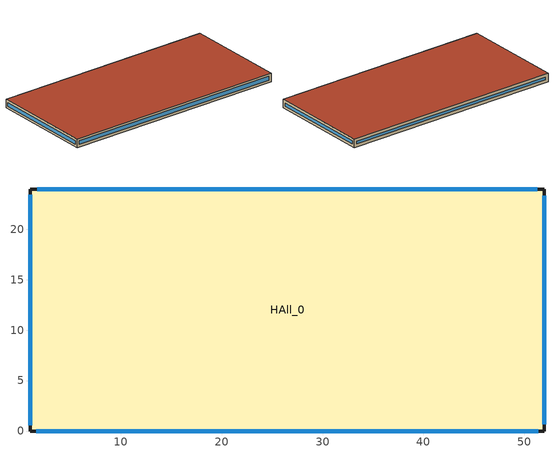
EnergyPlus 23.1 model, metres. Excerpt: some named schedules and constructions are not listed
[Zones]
HAll_0
 floor ground (HAll_0:f4UnderGroundSlabCF): 1,0 1,24 52,24 52,0 z0
 wall outside (90.1-2019 Nonresidential CZ 0 Exterior Wall (Mass)): 1,0 52,0 52,24 1,24 1,0 z0:2
 window (90.1-2019 Nonresidential CZ 0 Glazing (Operable)): 1.59,0 51.41,0 z0.59:1.41; 52,0.68 52,23.32 z0.68:1.32; 51.31,24 1.69,24 z0.69:1.31; 1,23.42 1,0.58 z0.58:1.42
 roof outside (90.1-2019 Nonresidential CZ 0 Exterior Roof (Mass)): 1,0 52,0 52,24 1,24 z2
[Schedule:Day:Hourly]
3a656448-95a9-49ab-9e9f-3191139ec07d: Fraction, 1, 1, 0, 0, 0, 1, 1, 0, 1, 1, 0, 0, 0, 0, 0, 0, 0, 0, 0, 0, 1, 1, 1, 1
2de7febb-f8e4-40e2-9304-cc2e12ae29ab: Fraction, 1, 1, 1, 1, 1, 1, 1, 0, 1, 1, 0, 0, 0, 0, 0, 0, 1, 0, 0, 0, 0, 0, 1, 1
757850a4-8c5e-4ad7-b16c-57593a05207e: Fraction, 1, 1, 1, 1, 1, 1, 1, 1, 1, 0, 1, 0, 0, 0, 1, 1, 1, 1, 1, 1, 1, 1, 0, 0
5e24adb2-226f-474c-8f8b-d0094dd9502b: Fraction, 0, 0, 0, 0, 0, 0, 0, 0, 0, 1, 0, 1, 1, 0, 1, 1, 1, 1, 1, 0, 1, 1, 1, 0
548a7005-5861-401c-abab-d5937afa4675: Fraction, 0, 0, 0, 0, 0, 0, 0, 0, 1, 1, 1, 0, 0, 0, 1, 1, 0, 0, 1, 1, 1, 1, 1, 0
4ac7ed8a-cf18-43a0-aa81-b6f8eee28d88: Fraction, 1, 1, 1, 1, 1, 1, 1, 1, 1, 1, 0, 1, 0, 0, 0, 1, 1, 1, 1, 1, 1, 1, 1, 1
cb2fb611-00d8-48c5-bf27-61ad9bc1692d: Fraction, 1, 0, 0, 0, 0, 0, 0, 0, 0, 1, 0, 0, 0, 0, 0, 1, 1, 1, 1, 0, 1, 0, 0, 0
77f1845d-cfbe-4205-90c8-20d9182ae57f: Fraction, 1, 1, 1, 1, 0, 0, 0, 0, 0, 0, 0, 1, 1, 1, 1, 1, 1, 1, 0, 1, 1, 1, 1, 1
376099fa-b616-4e19-a151-91b3869a745b: Fraction, 1, 0, 1, 1, 0, 1, 1, 0, 1, 1, 0, 0, 0, 1, 1, 0, 1, 1, 1, 1, 1, 1, 1, 1
d3da6b07-e64a-4ab8-b837-faa53a72d4e8: Fraction, 1, 1, 1, 1, 0, 0, 0, 0, 1, 1, 0, 0, 1, 1, 1, 1, 1, 1, 1, 1, 1, 1, 1, 1
361406bc-a798-464e-8405-4e25554082a6: Fraction, 1, 1, 1, 1, 1, 0, 1, 1, 1, 0, 1, 0, 0, 0, 0, 0, 1, 1, 1, 1, 1, 1, 1, 0
1d7bec97-ffff-4498-813a-ae6cc524ce62: Fraction, 0, 0, 0, 0, 0, 0, 0, 0, 1, 0, 0, 0, 0, 0, 0, 0, 1, 1, 1, 1, 1, 1, 1, 1
ddc44645-f37b-42ac-8a9a-1981767d5d17: Fraction, 1, 1, 1, 1, 1, 1, 1, 1, 1, 0, 0, 0, 0, 0, 0, 1, 1, 1, 1, 1, 1, 1, 1, 1
8e0741a0-23ef-4e4a-94f0-8a72e11ec431: Fraction, 1, 0, 1, 1, 0, 0, 0, 0, 1, 0, 0, 0, 0, 0, 0, 0, 0, 0, 1, 1, 1, 1, 1, 1
0ec07c2c-2114-45b6-9648-4f95cdbc3fe7: Fraction, 1, 1, 0, 0, 0, 0, 0, 0, 1, 1, 1, 1, 1, 0, 1, 0, 0, 1, 1, 1, 1, 1, 1, 1
a90b4690-1f3a-4d4a-a872-03389da2c31f: Fraction, 1, 1, 0, 0, 0, 0, 0, 0, 0, 0, 1, 1, 1, 1, 1, 1, 1, 1, 1, 1, 0, 1, 1, 1
466eb0e4-ce78-4b89-8eac-90b7f97bbc80: Fraction, 0, 0, 0, 0, 0, 1, 1, 1, 1, 1, 1, 0, 0, 0, 0, 0, 0, 1, 1, 1, 1, 1, 1, 1
a9b77701-a5de-4fdd-adf7-1f5051b3923e: Fraction, 1, 0, 0, 0, 0, 0, 0, 1, 1, 1, 1, 1, 1, 1, 1, 1, 0, 0, 0, 0, 0, 0, 0, 0
ea76ec7b-141b-4792-83da-26a650b2cd0c: Fraction, 1, 0, 1, 1, 0, 1, 1, 1, 1, 1, 1, 1, 0, 1, 1, 1, 1, 1, 1, 1, 1, 1, 1, 1
dd9d907f-f67f-4e22-9920-d795a2a4a7b9: Fraction, 1, 0, 0, 0, 0, 0, 0, 0, 0, 0, 1, 1, 1, 1, 1, 0, 0, 1, 1, 1, 1, 1, 1, 1
e7cbb47b-fbd4-414e-9c40-5d0a1c1ea421: Fraction, 0, 0, 0, 1, 0, 0, 0, 0, 1, 1, 0, 0, 0, 0, 0, 0, 0, 0, 1, 1, 1, 1, 1, 1
ace388e6-2f7c-4b6b-a894-e937cd7286c4: Fraction, 1, 0, 1, 1, 1, 1, 1, 1, 1, 1, 0, 1, 1, 1, 0, 0, 0, 0, 0, 1, 1, 1, 1, 0
1926be38-33b8-41b7-993f-ae304d4848cb: Fraction, 0, 0, 0, 0, 0, 1, 0, 0, 0, 1, 1, 1, 1, 0, 0, 1, 1, 1, 1, 1, 1, 1, 1, 0
9b697562-5be9-4262-af50-1932f8df3c4c: Fraction, 0, 0, 0, 0, 0, 0, 1, 1, 1, 1, 1, 0, 0, 0, 0, 0, 0, 1, 1, 1, 1, 1, 1, 1
af66dfd7-e02e-46ea-ad21-cea15311ab98: Fraction, 1, 0, 0, 0, 0, 0, 0, 1, 1, 1, 1, 0, 0, 0, 0, 1, 1, 1, 1, 1, 1, 1, 1, 1
4203c023-554e-402f-a995-cac5d1ea5f2d: Fraction, 1, 1, 0, 0, 0, 0, 0, 1, 1, 1, 0, 0, 0, 0, 1, 1, 1, 1, 1, 1, 1, 1, 1, 1
3a888934-964a-45d5-9948-9468b0d0f1ff: Fraction, 0, 0, 0, 0, 0, 0, 0, 1, 1, 0, 0, 0, 1, 1, 1, 1, 1, 1, 1, 1, 1, 1, 1, 1
8c6f062a-aeaf-487d-9e74-d1575a8c973f: Fraction, 0, 0, 0, 0, 0, 0, 0, 0, 1, 0, 0, 1, 1, 1, 0, 0, 1, 1, 1, 1, 1, 1, 1, 1
29fc3d11-2934-4f31-955c-a38171c0ca08: Fraction, 1, 1, 1, 0, 0, 0, 1, 1, 1, 0, 0, 0, 0, 0, 0, 0, 0, 0, 1, 1, 1, 1, 1, 1
15f019a9-eeb7-4edb-ba2c-2af963e56855: Fraction, 1, 1, 1, 1, 1, 1, 1, 0, 0, 0, 0, 1, 1, 1, 1, 1, 1, 1, 1, 1, 1, 1, 1, 0
5e28060c-3828-413a-9856-bbe3461bd9fb: Fraction, 0, 0, 0, 0, 0, 0, 0, 0, 1, 1, 1, 0, 0, 0, 0, 1, 1, 1, 0, 0, 0, 0, 0, 0
6cac0ed8-4049-495e-ac86-dbf3d883d0ee: Fraction, 0, 0, 0, 0, 0, 0, 0, 0, 0, 0, 0, 0, 0, 0, 0, 1, 1, 1, 1, 0, 0, 0, 1, 0
59788df0-fd55-4920-bcbc-74d372722c9b: Fraction, 0, 0, 0, 0, 0, 0, 0, 0, 1, 1, 0, 0, 1, 0, 1, 1, 1, 1, 1, 1, 1, 1, 1, 0
17585a79-d27f-4249-b776-13b6c345c6e7: Fraction, 0, 0, 0, 0, 0, 0, 0, 1, 1, 1, 0, 1, 1, 1, 1, 1, 1, 1, 1, 0, 0, 0, 0, 0
0fa1dfc9-4d21-4710-a72c-535ff0e1cb0c: Fraction, 0, 0, 0, 0, 0, 1, 1, 1, 1, 1, 0, 0, 0, 0, 0, 0, 0, 1, 1, 1, 1, 1, 1, 1
23a6ae5b-816e-4cfd-bf8d-e25b89e6e77f: Fraction, 0, 0, 0, 0, 0, 0, 0, 0, 0, 0, 1, 1, 1, 1, 1, 1, 0, 1, 1, 1, 1, 1, 1, 1
d8141fbb-d0da-4651-a307-88fb0eb14fe5: Fraction, 0, 0, 0, 0, 0, 0, 0, 0, 0, 0, 0, 0, 1, 1, 1, 1, 1, 1, 1, 1, 1, 0, 0, 0
6e5355b4-c125-4405-9920-fc6942391ed5: Fraction, 0, 0, 0, 0, 0, 0, 0, 1, 1, 1, 0, 0, 0, 0, 0, 0, 0, 1, 1, 1, 1, 0, 0, 0
40e565f8-ae89-4f4e-80c9-5ef15ea91f41: Fraction, 0, 0, 0, 0, 0, 0, 0, 0, 1, 1, 0, 0, 0, 0, 1, 0, 0, 0, 0, 0, 0, 0, 0, 0
09e34f20-f094-4a78-81e8-e2504270d8b8: Fraction, 0, 0, 0, 0, 0, 0, 0, 0, 0, 1, 1, 1, 1, 0, 1, 1, 1, 1, 1, 1, 1, 1, 1, 1
61d05abe-da9e-4495-98c9-3c69f83e2cad: Fraction, 0, 0, 0, 0, 0, 0, 0, 0, 1, 0, 0, 0, 0, 0, 0, 0, 0, 1, 0, 0, 0, 0, 0, 0
43df6b44-f52d-4d65-af83-602fb168e43b: Fraction, 0, 0, 0, 0, 0, 0, 0, 0, 1, 1, 0, 0, 0, 0, 0, 0, 1, 1, 1, 1, 1, 1, 0, 0
809fd8e8-e998-4da6-bfd4-13b46282bbe8: Fraction, 0, 0, 0, 0, 0, 0, 0, 1, 1, 1, 0, 0, 0, 1, 1, 1, 1, 0, 0, 0, 0, 0, 0, 0
737ce631-9c9a-41bb-b297-e7165f311194: Fraction, 0, 0, 0, 0, 0, 0, 0, 0, 1, 1, 0, 0, 0, 0, 0, 0, 0, 1, 1, 1, 1, 1, 1, 0
43b3adb4-d224-4fdc-b6f1-70da548b337a: Fraction, 0, 0, 0, 0, 1, 0, 0, 1, 1, 1, 1, 0, 0, 0, 0, 0, 1, 1, 1, 1, 1, 1, 1, 1
89ccbe90-eb77-46ff-83c5-2a4fea2570c6: Fraction, 1, 1, 1, 1, 1, 0, 0, 0, 1, 1, 1, 1, 1, 0, 1, 1, 1, 1, 1, 1, 1, 1, 1, 1
b8241d72-ccb7-43de-b6c5-0e673938ad40: Fraction, 0, 0, 0, 0, 0, 0, 0, 0, 1, 1, 0, 0, 0, 0, 1, 1, 1, 1, 1, 1, 1, 1, 1, 1
6e3ab66a-e72c-4eb6-be18-3fa6817da038: Fraction, 1, 1, 1, 1, 1, 1, 1, 0, 1, 1, 1, 1, 1, 0, 1, 1, 1, 1, 1, 1, 1, 1, 0, 0
03505c79-961f-4a6b-bb25-33565a504148: Fraction, 0, 0, 0, 0, 0, 0, 0, 0, 1, 1, 1, 0, 1, 1, 1, 1, 1, 1, 1, 1, 1, 0, 0, 0
3cc27127-2849-48dd-8344-de06b8c55ca6: Fraction, 0, 0, 0, 0, 0, 0, 0, 0, 1, 1, 1, 1, 0, 0, 0, 1, 1, 1, 1, 1, 1, 1, 0, 0
0f52b649-f5b9-4ffa-8e0c-6c3be1813149: Fraction, 0, 0, 0, 0, 0, 0, 0, 0, 0, 1, 1, 1, 0, 0, 1, 1, 1, 1, 1, 0, 0, 0, 0, 0
70950e78-5908-4b9b-a8d4-84fe17865929: Fraction, 0, 0, 0, 0, 0, 0, 0, 0, 1, 0, 1, 1, 0, 0, 0, 0, 0, 0, 0, 0, 0, 0, 0, 0
86d766f2-506b-4478-a5d6-95ef108f5a51: Fraction, 0, 0, 0, 0, 0, 0, 0, 0, 1, 1, 0, 1, 1, 1, 1, 1, 1, 1, 0, 0, 0, 0, 0, 0
07cae0a8-32b1-4f71-a961-7ac705f4e2c3: Fraction, 0, 0, 0, 0, 0, 0, 0, 0, 0, 1, 1, 1, 1, 0, 1, 1, 1, 1, 0, 0, 0, 0, 0, 0
5a6e14f3-a286-429c-8367-aae18f1425b1: Fraction, 0, 0, 0, 0, 0, 0, 0, 0, 0, 1, 1, 1, 0, 1, 1, 1, 1, 1, 1, 1, 1, 1, 1, 0
dc1e29f6-4f74-49f6-a28d-8b8d72116d57: Fraction, 0, 0, 0, 0, 0, 0, 0, 0, 0, 1, 1, 1, 0, 0, 0, 0, 1, 0, 0, 0, 0, 0, 0, 0
46db8e32-9ef1-494c-96d9-0f38c12cb6b3: Fraction, 0, 0, 0, 0, 0, 0, 0, 0, 1, 1, 0, 0, 1, 1, 1, 1, 0, 0, 0, 0, 0, 0, 0, 0
e1ca4911-1146-4016-9770-49fe2c695020: Fraction, 0, 0, 0, 0, 0, 0, 0, 0, 1, 1, 1, 1, 0, 0, 0, 0, 0, 0, 0, 0, 0, 0, 0, 0
960bf376-d75e-4b1d-807a-bc5ab8e6d73f: Fraction, 0, 0, 0, 0, 0, 0, 0, 0, 1, 1, 1, 1, 1, 1, 1, 0, 0, 0, 0, 0, 0, 0, 0, 0
faddb11a-c0fb-4057-a5af-529c7f9dffe2: Fraction, 0, 0, 0, 0, 0, 0, 0, 0, 0, 0, 0, 0, 0, 0, 0, 1, 1, 1, 0, 0, 0, 0, 0, 0
5da5348b-541b-4e4f-8f7e-272914f71e95: Fraction, 0, 0, 0, 0, 0, 0, 0, 0, 1, 0, 0, 0, 0, 0, 0, 0, 0, 0, 0, 0, 0, 0, 0, 0
c71ce6de-1b49-4f58-a47a-cf21138ffc03: Fraction, 0, 0, 0, 0, 0, 0, 0, 0, 0, 1, 1, 1, 1, 1, 1, 1, 0, 0, 1, 1, 1, 1, 0, 0
5e06a8a7-971e-45fc-b214-570c584a3d36: Fraction, 0, 0, 0, 0, 0, 0, 0, 1, 1, 1, 0, 0, 0, 0, 0, 0, 0, 1, 1, 1, 1, 1, 1, 1
3d3161b9-f7cf-4929-ab3e-bd91867e96d5: Fraction, 1, 0, 0, 0, 0, 0, 0, 0, 1, 1, 0, 1, 0, 0, 0, 1, 1, 1, 1, 1, 1, 1, 1, 0
0876018a-bdb2-42c0-9fdf-9035a576ca25: Fraction, 0, 0, 0, 0, 0, 0, 0, 0, 1, 1, 1, 0, 0, 0, 1, 1, 1, 0, 0, 0, 0, 0, 0, 0
08bbd88d-5a5b-4b2c-821b-557590f19e30: Fraction, 0, 0, 0, 0, 0, 0, 0, 0, 1, 1, 0, 0, 0, 0, 0, 0, 0, 0, 1, 1, 1, 1, 0, 0
b74e071d-32f8-497f-82c2-df70efe767a5: Fraction, 0, 0, 0, 0, 0, 0, 0, 0, 1, 1, 0, 1, 1, 1, 0, 0, 0, 0, 0, 0, 0, 0, 0, 0
065e616c-2db4-428e-9ab7-ce0399c95b91: Fraction, 0, 0, 0, 0, 0, 0, 0, 0, 1, 1, 1, 0, 0, 1, 1, 1, 1, 1, 1, 1, 0, 0, 0, 0
3e1633c2-501d-476c-b3d5-306449ba42aa: Fraction, 0, 0, 0, 0, 0, 0, 0, 0, 1, 1, 0, 0, 0, 0, 1, 1, 0, 1, 1, 1, 1, 0, 0, 0
161892b3-bc09-4be2-ab1b-3802a2c139f0: Fraction, 0, 0, 0, 0, 0, 0, 0, 0, 0, 1, 0, 0, 0, 0, 0, 0, 0, 1, 1, 1, 1, 1, 0, 0
5dd5ec7b-5077-4165-9cb8-af409fbebe12: Fraction, 0, 0, 0, 0, 0, 0, 0, 0, 1, 1, 0, 0, 0, 1, 0, 0, 1, 1, 0, 0, 0, 0, 0, 0
f8f8ca2c-0b11-4802-87ba-f557231ad593: Fraction, 0, 0, 0, 0, 0, 0, 0, 0, 0, 1, 1, 1, 1, 0, 1, 1, 1, 1, 1, 1, 1, 0, 0, 0
f4f58506-c7b2-4190-99ca-a4ac36b35957: Fraction, 0, 0, 0, 0, 0, 0, 0, 0, 1, 1, 1, 0, 0, 0, 0, 1, 1, 1, 1, 1, 1, 1, 1, 1
916ec636-dca7-4dc3-9c2f-587f656f81f6: Fraction, 1, 0, 0, 0, 0, 0, 0, 1, 1, 1, 0, 0, 0, 0, 1, 1, 1, 1, 1, 1, 0, 0, 0, 1
1e23cc68-f303-46dd-ad72-6ea68ebae17c: Fraction, 1, 1, 1, 1, 1, 1, 1, 1, 1, 1, 1, 0, 0, 1, 1, 0, 1, 1, 1, 1, 1, 1, 1, 1
9604a584-7704-43ba-a7ab-709b0f5e36c0: Fraction, 1, 1, 1, 1, 1, 1, 1, 1, 1, 1, 1, 0, 0, 0, 0, 1, 1, 1, 1, 1, 1, 1, 1, 1
e48dc041-f29e-4314-901b-af451dc72584: Fraction, 1, 1, 1, 1, 1, 1, 1, 1, 1, 1, 1, 0, 1, 1, 1, 1, 1, 1, 1, 1, 1, 1, 1, 1
98e05059-0fdb-4c08-84a0-1f254ade4db5: Fraction, 1, 1, 1, 1, 0, 1, 1, 1, 1, 1, 1, 0, 0, 0, 1, 1, 1, 1, 1, 1, 1, 1, 1, 1
859e13cf-d23d-4f0b-9de5-1e999220b02e: Fraction, 1, 1, 1, 1, 0, 1, 1, 1, 1, 1, 1, 0, 0, 0, 1, 0, 0, 0, 1, 1, 0, 0, 0, 0
1f771e85-f197-4f00-bb2a-23c487fde8bf: Fraction, 0, 0, 0, 0, 0, 0, 0, 0, 0, 0, 0, 0, 0, 0, 0, 0, 0, 0, 0, 0, 0, 0, 0, 0
aed43c1a-4169-4fa4-acd1-23d55dde9fc7: Fraction, 0, 0, 0, 1, 0, 0, 0, 0, 1, 0, 0, 0, 0, 0, 0, 0, 0, 0, 0, 0, 0, 0, 0, 0
7c4a34af-52dd-42a1-a43c-f030592ce2f7: Fraction, 0, 0, 0, 0, 0, 0, 0, 0, 0, 1, 1, 1, 0, 0, 1, 1, 0, 0, 0, 0, 0, 0, 0, 0
bfd76213-6532-4863-992e-2d69a4413d5b: Fraction, 0, 0, 0, 0, 0, 0, 0, 0, 0, 1, 1, 0, 0, 1, 0, 1, 0, 0, 1, 0, 1, 1, 0, 1
b3ce3eae-029b-4b57-8855-fca5365e1297: Fraction, 1, 0, 0, 0, 0, 0, 0, 0, 0, 0, 0, 0, 0, 1, 1, 1, 1, 1, 1, 1, 0, 0, 0, 0
6ef45e46-66ad-4f26-ad28-34876b68c8ef: Fraction, 0, 0, 0, 0, 0, 0, 0, 0, 0, 0, 0, 0, 1, 1, 1, 1, 1, 1, 1, 0, 0, 0, 0, 0
aac422e9-87fb-448e-b68b-a850202c76d1: Fraction, 0, 0, 0, 0, 0, 0, 0, 0, 0, 0, 0, 0, 0, 0, 1, 0, 0, 0, 1, 0, 0, 0, 0, 0
12d697d9-cac5-4f2a-a4ee-360376373c43: Fraction, 0, 0, 0, 0, 0, 0, 0, 0, 0, 1, 1, 1, 1, 1, 1, 1, 1, 1, 1, 1, 0, 0, 0, 0
5f868251-04b5-470e-9388-892684625877: Fraction, 0, 0, 0, 0, 0, 0, 0, 0, 1, 1, 1, 1, 0, 0, 0, 0, 1, 1, 1, 1, 1, 1, 0, 1
1a116258-dbce-4f50-abec-92d65b383dd5: Fraction, 0, 0, 0, 0, 0, 0, 0, 0, 0, 0, 1, 0, 0, 0, 0, 1, 1, 1, 1, 1, 0, 0, 0, 1
391a693e-8f83-45ec-841e-05cb9d4dd958: Fraction, 0, 0, 0, 0, 0, 0, 0, 0, 0, 1, 1, 1, 1, 0, 0, 0, 0, 0, 0, 0, 0, 0, 0, 0
011e0824-e4d4-4478-bd98-36d0548f2b87: Fraction, 0, 0, 0, 0, 0, 0, 0, 0, 0, 0, 1, 1, 1, 1, 1, 1, 1, 0, 1, 0, 0, 0, 0, 0
d0622fdb-39c0-4569-baa3-393e63dae679: Fraction, 0, 0, 0, 0, 0, 0, 0, 0, 1, 1, 1, 1, 0, 1, 0, 1, 0, 0, 0, 0, 1, 0, 0, 0
171250de-0d81-4a24-a084-4d28cdf1d713: Fraction, 0, 0, 0, 0, 0, 0, 0, 0, 1, 1, 1, 1, 0, 1, 1, 1, 1, 1, 1, 1, 1, 0, 0, 0
5aed82d6-9218-4ddc-afed-66903b81c201: Fraction, 0, 0, 0, 0, 0, 0, 0, 0, 1, 1, 1, 0, 1, 0, 0, 1, 1, 1, 1, 1, 1, 1, 1, 0
15ed2402-c442-4d63-a50f-42f7e8e44268: Fraction, 0, 0, 1, 1, 0, 0, 1, 0, 1, 1, 1, 1, 0, 1, 1, 1, 1, 1, 1, 1, 1, 1, 1, 1
85a8f08b-d687-4fd4-88c4-8dcbfa647c43: Fraction, 1, 1, 0, 1, 1, 1, 0, 1, 1, 1, 1, 1, 1, 0, 0, 1, 1, 1, 1, 1, 1, 1, 1, 1
c6f8fca3-32e5-4308-80a7-e3070db114b0: Fraction, 1, 1, 1, 1, 1, 1, 1, 1, 1, 1, 1, 0, 0, 0, 0, 0, 1, 1, 1, 1, 1, 1, 0, 1
2c870af1-25ab-4584-91bf-e4b36e6021a7: Fraction, 0, 0, 1, 1, 0, 1, 1, 0, 1, 1, 1, 0, 0, 0, 0, 1, 1, 1, 1, 1, 1, 1, 1, 1
ff3d9f82-1e39-43d8-939b-c84d065b58a5: Fraction, 1, 0, 1, 0, 0, 0, 0, 0, 1, 1, 1, 0, 0, 0, 0, 0, 1, 1, 1, 1, 1, 1, 1, 1
d6bf0672-8126-4d92-9a2b-26b0e299e84a: Fraction, 1, 0, 0, 0, 0, 0, 0, 0, 1, 1, 1, 1, 0, 0, 0, 0, 1, 1, 1, 1, 1, 1, 1, 1
d576eb1d-d499-4c8b-bb82-c0f11a7ae9a7: Fraction, 1, 1, 1, 0, 0, 1, 1, 0, 1, 1, 1, 0, 0, 0, 0, 0, 1, 1, 1, 1, 1, 1, 1, 1
07f2edde-e9cc-4487-af40-c66d1eea8628: Fraction, 1, 0, 0, 0, 0, 1, 1, 0, 1, 1, 1, 1, 1, 1, 1, 1, 1, 1, 1, 1, 1, 1, 0, 0
[Schedule:Year]
CoolAvail_HAll_0: Fraction, CoolAvail_HAll_0_0, 1, 1, 1, 7, CoolAvail_HAll_0_1, 1, 8, 1, 14, CoolAvail_HAll_0_2, 1, 15, 1, 21, CoolAvail_HAll_0_3, 1, 22, 1, 28, CoolAvail_HAll_0_4, 1, 29, 2, 4, CoolAvail_HAll_0_5, 2, 5, 2, 11, CoolAvail_HAll_0_6, 2, 12, 2, 18, CoolAvail_HAll_0_7, 2, 19, 2, 25, CoolAvail_HAll_0_8, 2, 26, 3, 4, CoolAvail_HAll_0_9, 3, 5, 3, 11, CoolAvail_HAll_0_10, 3, 12, 3, 18, CoolAvail_HAll_0_11, 3, 19, 3, 25, CoolAvail_HAll_0_12, 3, 26, 4, 1, CoolAvail_HAll_0_13, 4, 2, 4, 8, CoolAvail_HAll_0_14, 4, 9, 4, 15, CoolAvail_HAll_0_15, 4, 16, 4, 22, CoolAvail_HAll_0_16, 4, 23, 4, 29, CoolAvail_HAll_0_17, 4, 30, 5, 6, CoolAvail_HAll_0_18, 5, 7, 5, 13, CoolAvail_HAll_0_19, 5, 14, 5, 20, CoolAvail_HAll_0_20, 5, 21, 5, 27, CoolAvail_HAll_0_21, 5, 28, 6, 3, CoolAvail_HAll_0_22, 6, 4, 6, 10, CoolAvail_HAll_0_23, 6, 11, 6, 17, CoolAvail_HAll_0_24, 6, 18, 6, 24, CoolAvail_HAll_0_25, 6, 25, 7, 1, CoolAvail_HAll_0_26, 7, 2, 7, 8, CoolAvail_HAll_0_27, 7, 9, 7, 15, CoolAvail_HAll_0_28, 7, 16, 7, 22, CoolAvail_HAll_0_29, 7, 23, 7, 29, CoolAvail_HAll_0_30, 7, 30, 8, 5, CoolAvail_HAll_0_31, 8, 6, 8, 12, CoolAvail_HAll_0_32, 8, 13, 8, 19, CoolAvail_HAll_0_33, 8, 20, 8, 26, CoolAvail_HAll_0_34, 8, 27, 9, 2, CoolAvail_HAll_0_35, 9, 3, 9, 9, CoolAvail_HAll_0_36, 9, 10, 9, 16, CoolAvail_HAll_0_37, 9, 17, 9, 23, CoolAvail_HAll_0_38, 9, 24, 9, 30, CoolAvail_HAll_0_39, 10, 1, 10, 7, CoolAvail_HAll_0_40, 10, 8, 10, 14, CoolAvail_HAll_0_41, 10, 15, 10, 21, CoolAvail_HAll_0_42, 10, 22, 10, 28, CoolAvail_HAll_0_43, 10, 29, 11, 4, CoolAvail_HAll_0_44, 11, 5, 11, 11, CoolAvail_HAll_0_45, 11, 12, 11, 18, CoolAvail_HAll_0_46, 11, 19, 11, 25, CoolAvail_HAll_0_47, 11, 26, 12, 2, CoolAvail_HAll_0_48, 12, 3, 12, 9, CoolAvail_HAll_0_49, 12, 10, 12, 16, CoolAvail_HAll_0_50, 12, 17, 12, 23, CoolAvail_HAll_0_51, 12, 24, 12, 30, CoolAvail_HAll_0_52, 12, 31, 12, 31
[Schedule:Week:Daily]
CoolAvail_HAll_0_0: 78da7b34-7dc3-4d21-b2eb-df592aaa3949, 7b925159-2178-4f1a-8d85-6734291ac60e, c3f760cd-a126-4873-bce0-f684888fd238, 862f4a62-d4fc-4a21-85fd-dfdaab8f78a7, beaa4c9f-aabc-4b04-bc47-39b1dd74248a, e624cef6-342f-4fc5-a2a7-db9c960a866d, 5bd4605f-1265-412a-89d2-3e81f0a5f03e, 78da7b34-7dc3-4d21-b2eb-df592aaa3949, 78da7b34-7dc3-4d21-b2eb-df592aaa3949, 78da7b34-7dc3-4d21-b2eb-df592aaa3949, 78da7b34-7dc3-4d21-b2eb-df592aaa3949, 78da7b34-7dc3-4d21-b2eb-df592aaa3949
CoolAvail_HAll_0_1: 5f06f130-78d1-4edd-bf47-2f9fe915d299, 40706a14-17c8-4737-95de-f97d645e3c22, 9243f821-ebc5-4dc9-b8fc-561ff024e96c, fa748961-17b3-4688-85f2-04fd91295f4a, 3dc9c3a0-7615-4d8b-a045-32e05d27a22e, f87de88a-a6d1-4c31-a211-fe5131a5a894, 3b9654cd-c553-4add-8000-89572159aa20, 5f06f130-78d1-4edd-bf47-2f9fe915d299, 5f06f130-78d1-4edd-bf47-2f9fe915d299, 5f06f130-78d1-4edd-bf47-2f9fe915d299, 5f06f130-78d1-4edd-bf47-2f9fe915d299, 5f06f130-78d1-4edd-bf47-2f9fe915d299
CoolAvail_HAll_0_2: 438f9aa8-6a25-44f6-b634-0dd49a3be2b1, 3b5f84a6-0423-4664-8dfb-82c3ac43f037, 3dc9c3a0-7615-4d8b-a045-32e05d27a22e, 034147e8-3233-4e23-bc84-98176da536ce, 7b925159-2178-4f1a-8d85-6734291ac60e, 8a74f306-24d4-45cc-96ce-5206daba07ed, 90e0486d-0ed0-484d-b2d2-47b079098bbe, 438f9aa8-6a25-44f6-b634-0dd49a3be2b1, 438f9aa8-6a25-44f6-b634-0dd49a3be2b1, 438f9aa8-6a25-44f6-b634-0dd49a3be2b1, 438f9aa8-6a25-44f6-b634-0dd49a3be2b1, 438f9aa8-6a25-44f6-b634-0dd49a3be2b1
CoolAvail_HAll_0_3: 545a8064-60a1-4c62-9d19-ec399362c2c8, 5f7085f9-d81e-4fdd-a755-62407ee3f578, 48e39dea-ecee-4221-a165-81af3b9dac26, 38502e05-8bbd-4658-bdce-84aa64e6778a, 1e2b2654-e0c3-438f-bbaf-5a559a36c2c5, 78da7b34-7dc3-4d21-b2eb-df592aaa3949, 142ac9aa-a729-429a-b5b6-1c8c0ceb62e5, 545a8064-60a1-4c62-9d19-ec399362c2c8, 545a8064-60a1-4c62-9d19-ec399362c2c8, 545a8064-60a1-4c62-9d19-ec399362c2c8, 545a8064-60a1-4c62-9d19-ec399362c2c8, 545a8064-60a1-4c62-9d19-ec399362c2c8
CoolAvail_HAll_0_4: e00ad827-625d-4503-aeed-aa29de551a74, 32f806da-61e1-46ee-83b4-abae4d7441ea, cced8528-de6a-43ca-bec4-3a3f97812cee, 288c960a-aa11-4c28-bb2d-af472ec02e68, 14637405-fd8e-493a-9111-438e586c0531, b49b1807-648b-45b2-a628-0b5f503f5c06, 32f806da-61e1-46ee-83b4-abae4d7441ea, e00ad827-625d-4503-aeed-aa29de551a74, e00ad827-625d-4503-aeed-aa29de551a74, e00ad827-625d-4503-aeed-aa29de551a74, e00ad827-625d-4503-aeed-aa29de551a74, e00ad827-625d-4503-aeed-aa29de551a74
CoolAvail_HAll_0_5: c97b45d5-03c2-4e01-a5d9-417787703fc3, 93920889-4584-4ec0-9ff0-e35953fa24a1, fb464c45-9ce8-43b7-86ad-ce060a007abe, 0136209c-6836-46ec-ad78-93820e399eb0, ef7c2ef5-3654-4bd2-977c-3b8294a8e2fd, 8870e569-bf71-4d3b-ba4f-4d8cd0c7cc9c, cd311b79-bafd-4c87-b642-0e53413aeaec, c97b45d5-03c2-4e01-a5d9-417787703fc3, c97b45d5-03c2-4e01-a5d9-417787703fc3, c97b45d5-03c2-4e01-a5d9-417787703fc3, c97b45d5-03c2-4e01-a5d9-417787703fc3, c97b45d5-03c2-4e01-a5d9-417787703fc3
CoolAvail_HAll_0_6: 136ca199-55c3-4be7-872c-a74dad6b1e12, e5f9ea18-05bd-4814-9fe3-6afa1e7f7c96, e2284768-5be8-436c-9083-371731cf6d88, d00812ff-a763-4a25-add3-ad6c4cbf7034, c826e884-0c53-45b8-89c6-743bd82e1afc, 99105199-2af7-4337-908a-cb02b9ae6c0c, d435c13a-8581-4dd6-92a2-5e4265f6fee3, 136ca199-55c3-4be7-872c-a74dad6b1e12, 136ca199-55c3-4be7-872c-a74dad6b1e12, 136ca199-55c3-4be7-872c-a74dad6b1e12, 136ca199-55c3-4be7-872c-a74dad6b1e12, 136ca199-55c3-4be7-872c-a74dad6b1e12
CoolAvail_HAll_0_7: f6df7989-c810-43b2-a399-48a2e92efb0f, 2d8a9b1a-2d60-4801-84df-89f85e35b723, f0997852-3e4e-461f-aa40-07181bf55317, ecf5ab8a-37ec-442c-8768-0718936010d1, 7112a187-e447-40d6-8cef-501fb44a9cf7, 90d04483-125c-4093-b59f-89bcd7a3861c, d7c4abca-80b4-40c5-aff0-8d3ba6ccb8c1, f6df7989-c810-43b2-a399-48a2e92efb0f, f6df7989-c810-43b2-a399-48a2e92efb0f, f6df7989-c810-43b2-a399-48a2e92efb0f, f6df7989-c810-43b2-a399-48a2e92efb0f, f6df7989-c810-43b2-a399-48a2e92efb0f
CoolAvail_HAll_0_8: 4f0c6521-2140-4444-8b74-76e7c5bc2754, 93c242bf-e6d8-4bd4-bdce-e37d677d0fb0, 696b6348-52f9-4ed6-8b46-0fe4ddfa74ff, 437d7bdb-2ba5-4789-a571-702ed181c521, 744ad5f2-93fe-4d09-a6ee-37150e3561ad, f4748ba7-461f-4600-80bb-8b20daf02b54, 9e608668-cb1d-44ad-a5cf-fd7b8ba01b45, 4f0c6521-2140-4444-8b74-76e7c5bc2754, 4f0c6521-2140-4444-8b74-76e7c5bc2754, 4f0c6521-2140-4444-8b74-76e7c5bc2754, 4f0c6521-2140-4444-8b74-76e7c5bc2754, 4f0c6521-2140-4444-8b74-76e7c5bc2754
CoolAvail_HAll_0_9: 25040272-6f1d-448d-9aef-289dab69c65f, 2a3b0cec-4768-4b06-908b-f6400454b3ba, 9e608668-cb1d-44ad-a5cf-fd7b8ba01b45, beab8d22-f2a2-436e-b0aa-149060146a81, b513e43c-19db-4a5e-b727-233f4302b62d, 79540217-0a3a-4809-87bd-93ff9a58345a, 54e83d89-417f-47ab-86f1-da280a054026, 25040272-6f1d-448d-9aef-289dab69c65f, 25040272-6f1d-448d-9aef-289dab69c65f, 25040272-6f1d-448d-9aef-289dab69c65f, 25040272-6f1d-448d-9aef-289dab69c65f, 25040272-6f1d-448d-9aef-289dab69c65f
CoolAvail_HAll_0_10: e054e2cc-2c5a-4226-8607-9483a5b6fbab, 9e608668-cb1d-44ad-a5cf-fd7b8ba01b45, ca49c171-c4fe-48f4-907e-0344f50d6c53, 1f7ad8b1-87d7-46c2-8ccd-67ce9286a3b8, 0c63a2b6-8af3-4aa3-b74d-e58671ec45ee, 08a0c522-78a3-42d5-98e9-eca43d79c9bd, 4e24d645-c8f7-4d3c-a41d-7ff6aa04d0fd, e054e2cc-2c5a-4226-8607-9483a5b6fbab, e054e2cc-2c5a-4226-8607-9483a5b6fbab, e054e2cc-2c5a-4226-8607-9483a5b6fbab, e054e2cc-2c5a-4226-8607-9483a5b6fbab, e054e2cc-2c5a-4226-8607-9483a5b6fbab
CoolAvail_HAll_0_11: 9e608668-cb1d-44ad-a5cf-fd7b8ba01b45, 86a59764-ef54-438e-8bd2-49d4336b868a, dd8b812a-a1c2-43d5-8462-a8bc704bec46, 1b3ef76e-2c3a-4a7a-bb22-d7d65f86e1e0, 99046334-7acc-4bfe-b8a2-f0e6bb8e28df, a4d19e54-a1ee-4023-a885-d33612ac324d, 3a3e7a07-2803-49f0-9102-29e066443b37, 9e608668-cb1d-44ad-a5cf-fd7b8ba01b45, 9e608668-cb1d-44ad-a5cf-fd7b8ba01b45, 9e608668-cb1d-44ad-a5cf-fd7b8ba01b45, 9e608668-cb1d-44ad-a5cf-fd7b8ba01b45, 9e608668-cb1d-44ad-a5cf-fd7b8ba01b45
CoolAvail_HAll_0_12: 5e1e7ec1-ff33-486e-9e73-4bf6b9d339f1, f4f33505-f431-4b6f-be72-9ddbf881b4d8, eb733415-dae9-47fd-90c8-f0729fb3a9f4, d617be3d-acf0-4b2e-8364-257556520aea, e041bb8b-395a-4d2c-9bd0-7ce65a1a1d9c, 75b0fabc-e873-472d-868a-c34ff7d21663, 7499e9fd-254f-4eae-9e3c-96509e049499, 5e1e7ec1-ff33-486e-9e73-4bf6b9d339f1, 5e1e7ec1-ff33-486e-9e73-4bf6b9d339f1, 5e1e7ec1-ff33-486e-9e73-4bf6b9d339f1, 5e1e7ec1-ff33-486e-9e73-4bf6b9d339f1, 5e1e7ec1-ff33-486e-9e73-4bf6b9d339f1
CoolAvail_HAll_0_13: 3dbb58df-2ad4-4003-ab14-aeed9f3b2876, ec49322e-5036-46e7-a536-947945be11b5, 05a4cc0d-f2e5-41d1-bce9-ca4a11e4ce73, 8f3f7a25-3ee2-4f48-815f-e7277818b583, d5019952-7792-4f8e-a64f-192a4d9a1542, dff8428a-f497-4247-ae24-00be8e455d62, 908f3785-4593-4013-bc83-6dfdcea80217, 3dbb58df-2ad4-4003-ab14-aeed9f3b2876, 3dbb58df-2ad4-4003-ab14-aeed9f3b2876, 3dbb58df-2ad4-4003-ab14-aeed9f3b2876, 3dbb58df-2ad4-4003-ab14-aeed9f3b2876, 3dbb58df-2ad4-4003-ab14-aeed9f3b2876
CoolAvail_HAll_0_14: 06eb6eb8-543b-41bb-90c6-572835c59fc3, 7ad99bcc-dcff-4652-aca4-a15d04ca393e, d8e7f148-c2bc-4851-8f99-92aa0e9a87ec, 8b0e469c-bca8-4d99-9ca4-56b1c4904816, ebcf591b-d7c4-4f71-9e9f-ae889598be3d, de457694-8506-4262-9cee-567a9d1d3a37, 95db5aa2-7499-4567-893e-25bfa6046a25, 06eb6eb8-543b-41bb-90c6-572835c59fc3, 06eb6eb8-543b-41bb-90c6-572835c59fc3, 06eb6eb8-543b-41bb-90c6-572835c59fc3, 06eb6eb8-543b-41bb-90c6-572835c59fc3, 06eb6eb8-543b-41bb-90c6-572835c59fc3
CoolAvail_HAll_0_15: fc0ebc91-fd51-47be-b69c-1ff78ca375ee, a6d66c71-8265-4282-bae3-ea8af7279565, d8b4325d-0100-4dd3-866c-a1ba65b09887, 0d292b76-438d-442e-8fe6-c22481300130, ee05cdfd-ba40-4a26-87d3-300dddefa4a1, b86351f3-9a4c-4128-b9c8-f24642f52977, 79f600fd-7676-4b8e-84ac-906750eb7c0c, fc0ebc91-fd51-47be-b69c-1ff78ca375ee, fc0ebc91-fd51-47be-b69c-1ff78ca375ee, fc0ebc91-fd51-47be-b69c-1ff78ca375ee, fc0ebc91-fd51-47be-b69c-1ff78ca375ee, fc0ebc91-fd51-47be-b69c-1ff78ca375ee
CoolAvail_HAll_0_16: dee01447-43d0-428c-baec-527b1edd4c1e, df89e7eb-51ff-4a1c-bb1f-506870364de7, 76bad8aa-4981-4c90-91ab-9bd16e9a7be3, 3e81b1ba-1e17-49a3-9a42-dcc940de8fb2, 24ad1d50-ff87-42ff-90c5-9e96ffa0148e, 0c288b13-6222-4c19-9ebd-610a25540271, b39df479-4f5b-45ad-8580-f5bdee99da5d, dee01447-43d0-428c-baec-527b1edd4c1e, dee01447-43d0-428c-baec-527b1edd4c1e, dee01447-43d0-428c-baec-527b1edd4c1e, dee01447-43d0-428c-baec-527b1edd4c1e, dee01447-43d0-428c-baec-527b1edd4c1e
CoolAvail_HAll_0_17: f5e841db-0388-47b8-8580-3337f47cead8, b9004838-8ed6-40c8-81d5-cb575f5df4e9, 77117e36-3efe-4b5d-8fc8-a0c499a654e6, b0e6cf5f-dc7c-4267-b26b-4ddc9ba6ab76, 9dbbb990-2731-462d-b24f-351d78a977e9, 85beb4f5-ce5c-4929-830b-3f8fe57fe51d, 633f03e0-458a-4837-9c19-b2bcb78e6d2c, f5e841db-0388-47b8-8580-3337f47cead8, f5e841db-0388-47b8-8580-3337f47cead8, f5e841db-0388-47b8-8580-3337f47cead8, f5e841db-0388-47b8-8580-3337f47cead8, f5e841db-0388-47b8-8580-3337f47cead8
CoolAvail_HAll_0_18: 489bc57a-54da-490d-a007-f29059f86dc3, 57f659df-067b-494e-8617-c13146c91773, fd5e1dcf-436a-4b73-b010-559bab8d9d88, 489bc57a-54da-490d-a007-f29059f86dc3, 9436094b-04bc-460d-bfde-51278a306074, bdf8c370-9bfc-4835-9051-3fb142e398a3, b03040fc-5ca2-4aa4-bcdf-f74e7bb85523, 489bc57a-54da-490d-a007-f29059f86dc3, 489bc57a-54da-490d-a007-f29059f86dc3, 489bc57a-54da-490d-a007-f29059f86dc3, 489bc57a-54da-490d-a007-f29059f86dc3, 489bc57a-54da-490d-a007-f29059f86dc3
CoolAvail_HAll_0_19: 1a72bd9d-9c37-4f40-824d-e44f57393dcc, 4fdd8201-96a5-4364-a5da-99323eb3dedd, e465efe8-9556-4385-a3d8-fdd0f4a386fd, 16ed7a7e-0958-482c-93bf-ef0b528d5905, 92fd848b-0c79-45a5-a33e-2b1af792d01d, 9c6e3ef3-bdf6-402a-be8c-03a671fa7166, 2de01d97-d6b7-4bf3-8bc5-e8821ca48c27, 1a72bd9d-9c37-4f40-824d-e44f57393dcc, 1a72bd9d-9c37-4f40-824d-e44f57393dcc, 1a72bd9d-9c37-4f40-824d-e44f57393dcc, 1a72bd9d-9c37-4f40-824d-e44f57393dcc, 1a72bd9d-9c37-4f40-824d-e44f57393dcc
CoolAvail_HAll_0_20: 25b9fb1b-a5ce-4dc8-8ae1-142f10ffb719, c81ab25a-dde3-4038-ac74-f4712b0161ea, 1a72bd9d-9c37-4f40-824d-e44f57393dcc, 4d8fd7fd-4472-4a56-b047-49ea2aa9e940, 13238c7a-cbc7-4ccd-a2c8-671e510bfd57, d6957c12-a228-4614-9a6a-c49fb216af69, e034c793-1aa7-43a7-a4f0-b9b8768d5960, 25b9fb1b-a5ce-4dc8-8ae1-142f10ffb719, 25b9fb1b-a5ce-4dc8-8ae1-142f10ffb719, 25b9fb1b-a5ce-4dc8-8ae1-142f10ffb719, 25b9fb1b-a5ce-4dc8-8ae1-142f10ffb719, 25b9fb1b-a5ce-4dc8-8ae1-142f10ffb719
CoolAvail_HAll_0_21: b7c3c37c-f962-4772-86de-d97452dbbb33, 93920889-4584-4ec0-9ff0-e35953fa24a1, 71072de0-6f50-469e-a563-12d031e22f47, b7d0194e-c954-4024-887d-c92deb86c667, 02142b3a-850e-450c-a1c1-e237ba428b52, f10b5b94-7303-47d5-ac72-57a8ef259764, f0db1a1f-6543-467e-8f0b-41b6b15a7748, b7c3c37c-f962-4772-86de-d97452dbbb33, b7c3c37c-f962-4772-86de-d97452dbbb33, b7c3c37c-f962-4772-86de-d97452dbbb33, b7c3c37c-f962-4772-86de-d97452dbbb33, b7c3c37c-f962-4772-86de-d97452dbbb33
CoolAvail_HAll_0_22: fa75a612-6d90-40ed-95cc-cd28139158b9, 272559dc-62db-4dd7-84f5-f8f6146797de, 5d24aeee-cd51-4886-bcdf-1e57860f8129, ba416de3-b5bb-4965-bfcc-9be30a4c3fe8, b320c205-3fcd-4dee-b3ab-155c6470c71e, 6204858f-2f44-4f8f-aada-15a217ff88dc, 449787ab-5cec-4b6b-9747-0bc84dbbb3a9, fa75a612-6d90-40ed-95cc-cd28139158b9, fa75a612-6d90-40ed-95cc-cd28139158b9, fa75a612-6d90-40ed-95cc-cd28139158b9, fa75a612-6d90-40ed-95cc-cd28139158b9, fa75a612-6d90-40ed-95cc-cd28139158b9
CoolAvail_HAll_0_23: 7c112267-12c3-4523-8943-8552fba7d7fb, 49076665-38ea-4a9f-9ecf-e01f19980ed9, 67c1f6aa-d6a7-465e-bb84-d9daf0e5b88e, d187a8f5-92c7-449f-b7d6-76fc30e3bdbd, f155185c-2f57-426d-a5d9-df42762c8163, b8487f90-3ac9-48ac-978c-0797951328fa, e90bae76-1611-45c0-bb9f-7aefbb2fb3be, 7c112267-12c3-4523-8943-8552fba7d7fb, 7c112267-12c3-4523-8943-8552fba7d7fb, 7c112267-12c3-4523-8943-8552fba7d7fb, 7c112267-12c3-4523-8943-8552fba7d7fb, 7c112267-12c3-4523-8943-8552fba7d7fb
CoolAvail_HAll_0_24: 68ca5c97-b204-4feb-99a6-13e8ee0bd19e, 3ab150bc-645e-4cd3-b2c7-750487f48206, 2eaa1daa-f41a-4e54-bb23-a15c77a78507, cb4bd9e6-25a4-46ca-836a-8d3fade54f8b, 85788567-de1b-4963-9267-31060c677319, 057c5407-0237-4857-bc20-84df37bbff98, b8ec7e16-048f-4989-95b5-c724016343b8, 68ca5c97-b204-4feb-99a6-13e8ee0bd19e, 68ca5c97-b204-4feb-99a6-13e8ee0bd19e, 68ca5c97-b204-4feb-99a6-13e8ee0bd19e, 68ca5c97-b204-4feb-99a6-13e8ee0bd19e, 68ca5c97-b204-4feb-99a6-13e8ee0bd19e
CoolAvail_HAll_0_25: 8b5fe910-8fcb-4dd0-898c-9dfb04ef9c45, b8b591cf-6100-43a1-abd6-e60fd2006821, 5501e0e5-2732-430d-971d-1615e9496034, 27b46a7b-721e-49fc-a61b-d34d9f9ebf1e, cb3664dd-7a66-480a-9fe0-75680b249846, 38f51857-03c5-4015-a495-bdafef0faef3, f3b3c38f-068b-435f-bd14-6b23a8c7f51d, 8b5fe910-8fcb-4dd0-898c-9dfb04ef9c45, 8b5fe910-8fcb-4dd0-898c-9dfb04ef9c45, 8b5fe910-8fcb-4dd0-898c-9dfb04ef9c45, 8b5fe910-8fcb-4dd0-898c-9dfb04ef9c45, 8b5fe910-8fcb-4dd0-898c-9dfb04ef9c45
CoolAvail_HAll_0_26: 9b1f8e08-224c-4597-b338-5d7d8ecbe873, 644ddefa-6891-4ffb-bbdb-19053a675b2c, 562aa6c7-e8e3-4352-85e2-8c96cc8789d5, 9e30f26b-1a5b-492f-a05f-8a04e21cf723, ba831d13-5bde-4e82-b1e7-713b242e320c, b7625578-5fd8-410a-a800-f8959bc03ce3, 84bb7554-4a3e-41ef-8d45-9fbab461ce0d, 9b1f8e08-224c-4597-b338-5d7d8ecbe873, 9b1f8e08-224c-4597-b338-5d7d8ecbe873, 9b1f8e08-224c-4597-b338-5d7d8ecbe873, 9b1f8e08-224c-4597-b338-5d7d8ecbe873, 9b1f8e08-224c-4597-b338-5d7d8ecbe873
CoolAvail_HAll_0_27: 2d3881c2-3d79-49b9-8ba0-979f239dc26f, 94999c78-b12b-44d9-af94-5a2dd3777870, 26cace07-3d29-46b5-be80-a365cbe17245, 69585ea9-57fe-4e61-8e5a-0daa35593a84, 0ed295e4-3421-44bf-8af3-62830bc83498, 71b3ec4c-8dbf-40ae-89b8-5d6d129c302e, c0a7dbd8-c211-401c-bacf-4dfabe2fbfc6, 2d3881c2-3d79-49b9-8ba0-979f239dc26f, 2d3881c2-3d79-49b9-8ba0-979f239dc26f, 2d3881c2-3d79-49b9-8ba0-979f239dc26f, 2d3881c2-3d79-49b9-8ba0-979f239dc26f, 2d3881c2-3d79-49b9-8ba0-979f239dc26f
CoolAvail_HAll_0_28: f6bb9b83-c375-4801-b19f-b011955ce47d, bf2e1704-3eb2-4e49-b18f-34009671d812, 41b99c9d-5c4b-4f57-8340-ffa363314011, d1f69c1f-39d6-438d-b14e-0281d378dfe4, b0e6cf5f-dc7c-4267-b26b-4ddc9ba6ab76, 20bffc1f-d391-4cc3-b79f-eb5412d21687, b7c3c37c-f962-4772-86de-d97452dbbb33, f6bb9b83-c375-4801-b19f-b011955ce47d, f6bb9b83-c375-4801-b19f-b011955ce47d, f6bb9b83-c375-4801-b19f-b011955ce47d, f6bb9b83-c375-4801-b19f-b011955ce47d, f6bb9b83-c375-4801-b19f-b011955ce47d
CoolAvail_HAll_0_29: ba15a111-a825-41dc-87c8-22f0fe6d19f8, e8dd3aad-c6c8-491f-8f7f-77590463f58b, 8afd8164-ff50-4028-b8e4-f537bc2d5992, 301c51fa-51c1-477b-a014-7365eb79fb7e, b0e6cf5f-dc7c-4267-b26b-4ddc9ba6ab76, b0e6cf5f-dc7c-4267-b26b-4ddc9ba6ab76, c5e77f21-9b8c-4f19-af87-4daab8de8ab2, ba15a111-a825-41dc-87c8-22f0fe6d19f8, ba15a111-a825-41dc-87c8-22f0fe6d19f8, ba15a111-a825-41dc-87c8-22f0fe6d19f8, ba15a111-a825-41dc-87c8-22f0fe6d19f8, ba15a111-a825-41dc-87c8-22f0fe6d19f8
CoolAvail_HAll_0_30: 328a94dd-67a4-4c1a-aecc-e5df023c462c, 9e608668-cb1d-44ad-a5cf-fd7b8ba01b45, 05414b23-011b-4371-adb8-46e26e9ac018, 818dc574-e6e2-4d58-838c-8f01352b248e, 35cb0bf6-6831-43e7-92a9-4b0ecbcc4257, 550d185b-1f8b-4bc8-9f41-bd58d709573a, ed337ab4-6fc5-4e43-8ab2-6d23ffcd9b04, 328a94dd-67a4-4c1a-aecc-e5df023c462c, 328a94dd-67a4-4c1a-aecc-e5df023c462c, 328a94dd-67a4-4c1a-aecc-e5df023c462c, 328a94dd-67a4-4c1a-aecc-e5df023c462c, 328a94dd-67a4-4c1a-aecc-e5df023c462c
CoolAvail_HAll_0_31: c6f855b6-0ede-4bf3-80af-725b34cccbae, 4d8fd7fd-4472-4a56-b047-49ea2aa9e940, 8afd8164-ff50-4028-b8e4-f537bc2d5992, 09f76ac3-11d1-4d74-9001-df7394d83969, 7be4263b-0332-42d5-a148-39d4f9d7e822, fb4a1b5d-555e-4ec9-8b60-57d557176854, 08b6b95d-9621-486f-9776-8ee09420eb87, c6f855b6-0ede-4bf3-80af-725b34cccbae, c6f855b6-0ede-4bf3-80af-725b34cccbae, c6f855b6-0ede-4bf3-80af-725b34cccbae, c6f855b6-0ede-4bf3-80af-725b34cccbae, c6f855b6-0ede-4bf3-80af-725b34cccbae
CoolAvail_HAll_0_32: 17a891d1-e441-470d-aec4-cc22fddb88ec, 16356784-29e7-4ea0-ad2d-40b5e4ba05d7, fdca722e-ca4d-42a8-baba-8a149914bd98, f6621fbc-388f-4ade-ba40-bac51c737175, f0672380-3a80-4d6c-b731-60c95f41f9dd, 9113c2c4-8ff9-41b6-9138-a0d7aff5aa1a, f1bc32d5-4c17-4d0f-a784-81e741880797, 17a891d1-e441-470d-aec4-cc22fddb88ec, 17a891d1-e441-470d-aec4-cc22fddb88ec, 17a891d1-e441-470d-aec4-cc22fddb88ec, 17a891d1-e441-470d-aec4-cc22fddb88ec, 17a891d1-e441-470d-aec4-cc22fddb88ec
CoolAvail_HAll_0_33: 6bdc1e0e-3308-417c-8033-20164172d9fa, 761aaf56-53c2-42b0-8abd-244f82cf9605, 85b1c5da-9651-400e-af04-aac6c1b6d5a0, c6b80b14-f759-4b5c-8c21-2f281cde3bcd, d1460dde-ec8b-4b70-ab99-d5dd9a14fb3d, 71072de0-6f50-469e-a563-12d031e22f47, b87002fd-e106-4377-a14d-3562cd10c46d, 6bdc1e0e-3308-417c-8033-20164172d9fa, 6bdc1e0e-3308-417c-8033-20164172d9fa, 6bdc1e0e-3308-417c-8033-20164172d9fa, 6bdc1e0e-3308-417c-8033-20164172d9fa, 6bdc1e0e-3308-417c-8033-20164172d9fa
CoolAvail_HAll_0_34: 372e0752-bbf3-42dc-8e43-585bfcaf7168, 4e1a30d8-ee2a-4ddf-bfb6-25b063bf465d, 2225ce4e-53f0-44dc-97b0-3076fc913c50, bd94cdfd-a2e4-4f1f-8b6b-834582e72eea, 12c4ab47-39af-4a39-9181-5e09521adbc0, c8b39475-ad7d-42fa-94c1-68b8841bd100, 5dbd459a-196e-431e-8579-d38b6784b43c, 372e0752-bbf3-42dc-8e43-585bfcaf7168, 372e0752-bbf3-42dc-8e43-585bfcaf7168, 372e0752-bbf3-42dc-8e43-585bfcaf7168, 372e0752-bbf3-42dc-8e43-585bfcaf7168, 372e0752-bbf3-42dc-8e43-585bfcaf7168
CoolAvail_HAll_0_35: 5e0bf2bf-ee54-4676-8e46-96c34fdad703, ed059990-bcb8-4166-a4b2-790b131ef003, 5f06f130-78d1-4edd-bf47-2f9fe915d299, 13c460ce-19a6-42ff-b761-24b6f32418e5, d435c13a-8581-4dd6-92a2-5e4265f6fee3, 4037cc80-c06e-4af3-88a5-87cccc537ae2, e6a4fd66-4b12-4f02-87e9-0e4a271f4d85, 5e0bf2bf-ee54-4676-8e46-96c34fdad703, 5e0bf2bf-ee54-4676-8e46-96c34fdad703, 5e0bf2bf-ee54-4676-8e46-96c34fdad703, 5e0bf2bf-ee54-4676-8e46-96c34fdad703, 5e0bf2bf-ee54-4676-8e46-96c34fdad703
CoolAvail_HAll_0_36: aecec755-1d37-42f9-bb28-043f48d60882, 25b9fb1b-a5ce-4dc8-8ae1-142f10ffb719, 466d3a8f-2027-4142-b00b-9275cea9ced7, 071604fc-f218-4bca-beca-33a4d5ba1ad6, e1ded193-5e02-4920-85e1-1839772f1cdd, 15794faa-e313-4cdd-9300-73e62a0dcabd, 5501e0e5-2732-430d-971d-1615e9496034, aecec755-1d37-42f9-bb28-043f48d60882, aecec755-1d37-42f9-bb28-043f48d60882, aecec755-1d37-42f9-bb28-043f48d60882, aecec755-1d37-42f9-bb28-043f48d60882, aecec755-1d37-42f9-bb28-043f48d60882
CoolAvail_HAll_0_37: b0e6cf5f-dc7c-4267-b26b-4ddc9ba6ab76, 3ee376dd-5293-48b5-b3da-0c9018d3a904, 5e73f2ce-7481-4fdb-a0d8-ec8fac76a381, ce1dfbe3-c9c1-4c3d-b37d-b85b904c1e24, 1cc9984a-3be6-4acb-8dcc-07f41ca4d015, 7b925159-2178-4f1a-8d85-6734291ac60e, 1e7ad2a0-be7b-483a-aead-387eb94f818b, b0e6cf5f-dc7c-4267-b26b-4ddc9ba6ab76, b0e6cf5f-dc7c-4267-b26b-4ddc9ba6ab76, b0e6cf5f-dc7c-4267-b26b-4ddc9ba6ab76, b0e6cf5f-dc7c-4267-b26b-4ddc9ba6ab76, b0e6cf5f-dc7c-4267-b26b-4ddc9ba6ab76
CoolAvail_HAll_0_38: fcba7eb2-96a6-41eb-b887-4a960915ba22, ca128926-d131-4090-b412-6deab18936fd, aecec755-1d37-42f9-bb28-043f48d60882, a6f927eb-8d9e-44af-9391-61d579b6c766, c8536fb4-61c3-43e5-9696-19325d4e53de, 9131bb8f-ba92-4ed2-9213-6068a4d15606, 6d2b86d1-ea8a-49b3-bfc1-0f6f8b46c73e, fcba7eb2-96a6-41eb-b887-4a960915ba22, fcba7eb2-96a6-41eb-b887-4a960915ba22, fcba7eb2-96a6-41eb-b887-4a960915ba22, fcba7eb2-96a6-41eb-b887-4a960915ba22, fcba7eb2-96a6-41eb-b887-4a960915ba22
CoolAvail_HAll_0_39: 35fbb024-d886-4e3b-8268-4467c0a63d3c, df40a22c-01b0-4ece-bb17-f4eb8d189290, 17150f6e-f097-4a2d-902f-1290c4f38fa4, 9bbcb67a-18c1-4a0e-85f3-1b561e112578, 46c39940-08c7-4607-a1d7-411ca16f434a, 83842084-f223-480a-b7c1-6c69d1d71197, b0e6cf5f-dc7c-4267-b26b-4ddc9ba6ab76, 35fbb024-d886-4e3b-8268-4467c0a63d3c, 35fbb024-d886-4e3b-8268-4467c0a63d3c, 35fbb024-d886-4e3b-8268-4467c0a63d3c, 35fbb024-d886-4e3b-8268-4467c0a63d3c, 35fbb024-d886-4e3b-8268-4467c0a63d3c
CoolAvail_HAll_0_40: 301c51fa-51c1-477b-a014-7365eb79fb7e, 44cc1d3c-d1cb-407b-8f5f-e35c2022d493, 19a7f83b-e660-41ee-8ccb-a558f2871e16, dee90ba4-079c-4a05-8f8f-50897d624be8, b054e1cd-1c89-4d6a-a36e-aa302962f5dc, 8c16df8a-1385-41f8-adff-e5b59d60ee63, 81a03750-b9f0-47cf-88c8-97beadac0677, 301c51fa-51c1-477b-a014-7365eb79fb7e, 301c51fa-51c1-477b-a014-7365eb79fb7e, 301c51fa-51c1-477b-a014-7365eb79fb7e, 301c51fa-51c1-477b-a014-7365eb79fb7e, 301c51fa-51c1-477b-a014-7365eb79fb7e
CoolAvail_HAll_0_41: 13dbc8c5-731c-4314-80e0-873427b706d2, 49fd9937-2251-483d-a2ee-f0b153da3991, 4f88b609-52ed-47f3-ad95-2ae4e45b2ad7, 481c9516-2c4f-44d4-88b2-72fb8b61b5b6, 923e876a-8cb0-4428-8b43-ec5a6cebd37b, 808460ed-a005-4a58-9327-126a0714623e, 8d6f693a-c137-41b9-92db-c4e4bc985820, 13dbc8c5-731c-4314-80e0-873427b706d2, 13dbc8c5-731c-4314-80e0-873427b706d2, 13dbc8c5-731c-4314-80e0-873427b706d2, 13dbc8c5-731c-4314-80e0-873427b706d2, 13dbc8c5-731c-4314-80e0-873427b706d2
CoolAvail_HAll_0_42: db9db7e0-3bd6-49f0-8f85-c5fc4036b71f, 8550672b-3ed4-45ce-bbcf-0441a2c42aba, cd5b5abe-a3a4-4195-9ca1-e02907b3c558, 86e3ba90-33fe-450f-aa30-c27b24d7a70f, 0a39857b-d00a-41ba-9253-3ef8bae4c48f, 0592fe2d-8a0c-4f62-b24c-49be924cb6f8, 9f4e134c-2297-43a8-b6aa-80a7901e5ebc, db9db7e0-3bd6-49f0-8f85-c5fc4036b71f, db9db7e0-3bd6-49f0-8f85-c5fc4036b71f, db9db7e0-3bd6-49f0-8f85-c5fc4036b71f, db9db7e0-3bd6-49f0-8f85-c5fc4036b71f, db9db7e0-3bd6-49f0-8f85-c5fc4036b71f
CoolAvail_HAll_0_43: 3831fa89-ea2c-4ecb-a961-994715cf8aed, 977b7dbc-2c3e-42a6-bd34-eabaafdb6d00, 09fef970-8fb3-4788-888e-d1b23a0e0761, 88c008b3-9003-4732-9b79-84ee9169bfa4, 7f26c05b-76f8-4063-b366-118aa77e6d45, 4a1fd674-2c3b-4eec-85ba-0e5aef078858, fed364bf-c0c0-4eb4-ace4-584a1632afbb, 3831fa89-ea2c-4ecb-a961-994715cf8aed, 3831fa89-ea2c-4ecb-a961-994715cf8aed, 3831fa89-ea2c-4ecb-a961-994715cf8aed, 3831fa89-ea2c-4ecb-a961-994715cf8aed, 3831fa89-ea2c-4ecb-a961-994715cf8aed
CoolAvail_HAll_0_44: 6ec910e0-1776-4d25-87f7-f8943f5a5358, 3aeec53e-a2b3-4e36-8bdc-a785e6d53e2f, c33e4aed-fce3-4b58-9cf4-cca7b823ee8c, 59d0bec0-f6dd-4ea1-9e16-df5de8b9dc31, 05c07b2e-8ba0-4bbd-b90e-e671f4af7ab8, 42f3cc83-9132-404b-ad39-2e9b72a7e66c, a01e35d1-0d22-4a83-b2ea-bae8c00d25c9, 6ec910e0-1776-4d25-87f7-f8943f5a5358, 6ec910e0-1776-4d25-87f7-f8943f5a5358, 6ec910e0-1776-4d25-87f7-f8943f5a5358, 6ec910e0-1776-4d25-87f7-f8943f5a5358, 6ec910e0-1776-4d25-87f7-f8943f5a5358
CoolAvail_HAll_0_45: 344c74bd-3ecf-4989-98bc-7c40cf6f06be, 9e608668-cb1d-44ad-a5cf-fd7b8ba01b45, d698bff3-3c23-45f9-bdf1-cc0722a43e65, ed9c855f-b7a2-4273-a276-12bd980378c7, 17150f6e-f097-4a2d-902f-1290c4f38fa4, 9d50fd76-23af-4093-b326-9305c13ff85c, 344c74bd-3ecf-4989-98bc-7c40cf6f06be, 344c74bd-3ecf-4989-98bc-7c40cf6f06be, 344c74bd-3ecf-4989-98bc-7c40cf6f06be, 344c74bd-3ecf-4989-98bc-7c40cf6f06be, 344c74bd-3ecf-4989-98bc-7c40cf6f06be, 344c74bd-3ecf-4989-98bc-7c40cf6f06be
